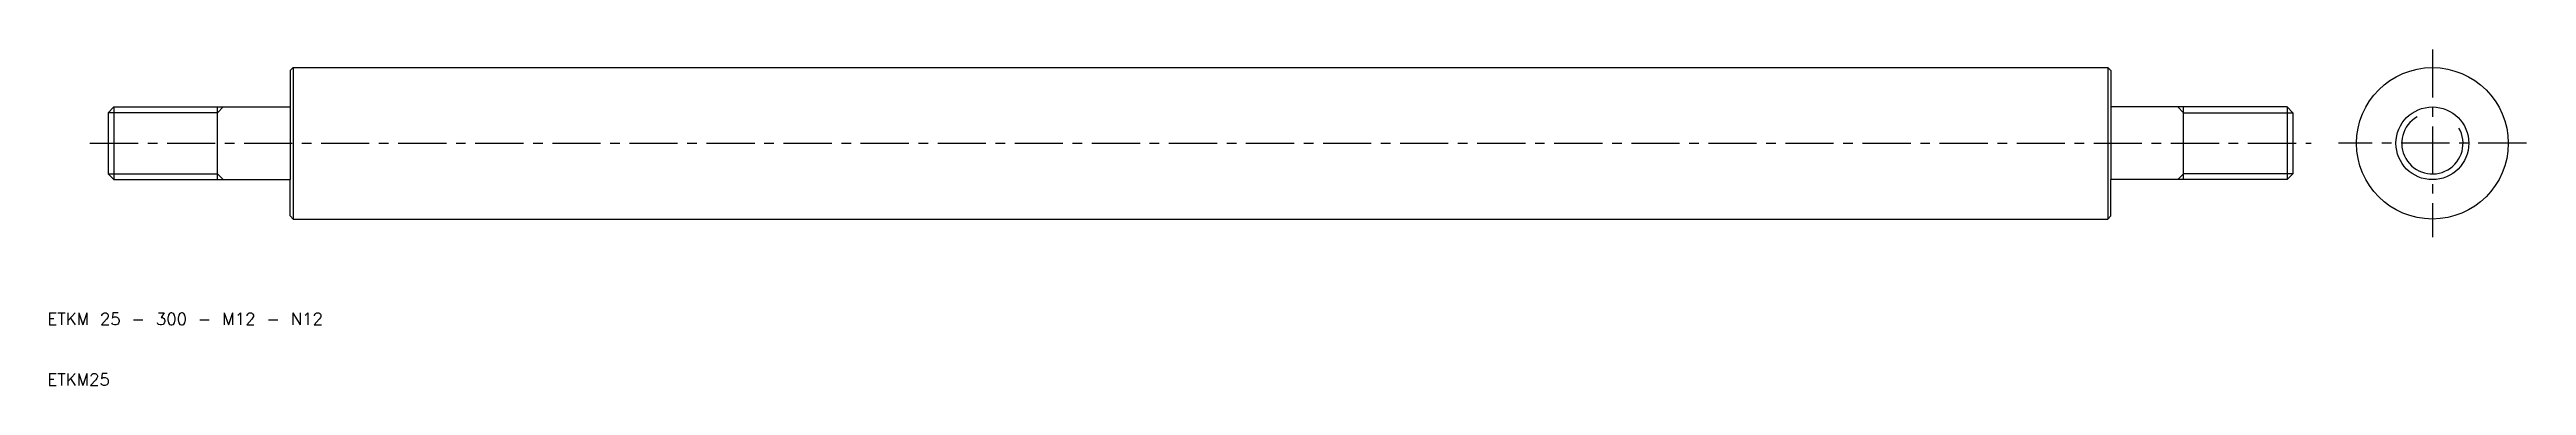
# Model space of a CAD drawing. Extents: x 10 to 418, y 10 to 66.
import ezdxf

# ---------------------------------------------------------------- set-up
doc = ezdxf.new("R2010")
doc.units = 0
doc.header["$LTSCALE"] = 0.25
doc.linetypes.add('CENTER', pattern=[50.8, 31.75, -6.35, 6.35, -6.35])
doc.layers.get('0').update_dxf_attribs({"linetype": 'CONTINUOUS'})
doc.layers.add('CENTER', color=1, linetype='CENTER')
doc.styles.get("Standard").update_dxf_attribs({"font": 'txt.shx', "bigfont": 'extfont.shx'})

msp = doc.modelspace()

# ---------------------------------------------------------------- linework, layer by layer
for p, q in [((50, 62), (50.5, 62.5)), ((50, 62), (50, 56)), ((50.5, 62.5), (349.5, 62.5)), ((50.5, 62.5), (50.5, 37.5)), ((349.5, 62.5), (349.5, 37.5)), ((350, 62), (349.5, 62.5)), ((350, 62), (350, 56)), ((20, 55.053), (20.947, 56)), ((20, 55.053), (20, 44.947)), ((20.947, 56), (20.947, 44)), ((20.947, 56), (50, 56)), ((38, 44), (38, 56)), ((50, 56), (50, 44)), ((350, 56), (350, 44)), ((379.053, 56), (350, 56)), ((362, 44), (362, 56)), ((379.053, 56), (379.053, 44)), ((380, 55.053), (379.053, 56)), ((380, 55.053), (380, 44.947)), ((20, 44.947), (20.947, 44)), ((380, 44.947), (379.053, 44)), ((20.947, 44), (50, 44)), ((50, 38), (50, 44)), ((379.053, 44), (350, 44)), ((350, 38), (350, 44)), ((50, 38), (50.5, 37.5)), ((50.5, 37.5), (349.5, 37.5)), ((350, 38), (349.5, 37.5))]:
    msp.add_line(p, q)
at = {"color": 3}
for p, q in [((38, 55.053), (20, 55.053)), ((38, 55.053), (38.947, 56)), ((362, 55.053), (361.053, 56)), ((362, 55.053), (380, 55.053)), ((20, 44.947), (38, 44.947)), ((38, 44.947), (38.947, 44)), ((362, 44.947), (361.053, 44)), ((380, 44.947), (362, 44.947))]:
    msp.add_line(p, q, dxfattribs=at)
for radius in [12.5, 6]:
    msp.add_circle((403, 50), radius)
msp.add_arc((403, 50), 5.053, 120, 30, dxfattribs=at)
at = {"layer": 'CENTER', "color": 1, "linetype": 'CENTER'}
for p, q in [((403, 65.5), (403, 34.5)), ((17, 50), (383, 50)), ((418.5, 50), (387.5, 50))]:
    msp.add_line(p, q, dxfattribs=at)

# ---------------------------------------------------------------- texts
for s, p in [('ETKM 25 - 300 - M12 - N12', (10, 20)), ('ETKM25', (10, 10))]:
    msp.add_text(s, height=2).set_placement(p)

doc.saveas('drawing.dxf')
